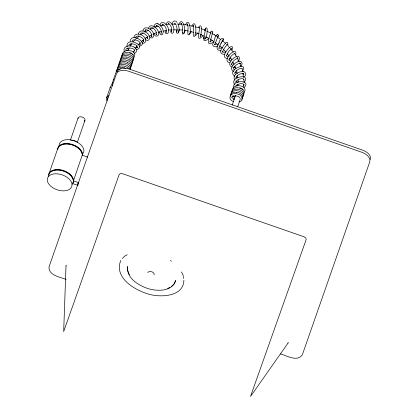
<?xml version="1.0" encoding="UTF-8"?>
<svg xmlns="http://www.w3.org/2000/svg" width="418" height="418" viewBox="0 0 418 418"><rect width="100%" height="100%" fill="white"/><g stroke="black" fill="none" stroke-linecap="round" stroke-linejoin="round"><path stroke-width="0.63" d="M121.152 57.945C121.581 50.468 136.973 54.617 132.72 61.153M144.905 32.118L145.37 29.798L145.056 30.086C147.152 28.33 152.471 32.954 151.598 35.901L151.379 36.288L151.677 35.938L151.353 36.22L151.917 36.183L151.389 35.546M138.421 34.166C139.126 28.351 147.392 31.423 148.912 35.232C151.248 37.427 148.531 42.49 145.772 39.715M140.396 34.161C140.161 30.864 148.709 34.694 147.606 38.482L147.34 38.79L147.638 38.44L147.23 38.67L147.685 38.534L146.692 37.745M120.118 60.918C119.95 57.841 123.671 56.618 126.173 57.026M133.07 54.481L133.117 54.889L131.66 53.206L129.575 52.616M119.088 63.891C119.59 56.487 134.831 60.547 130.672 67.11M220.845 50.787C219.936 53.023 222.533 54.68 224.534 54.22M216.388 35.41L216.19 35.906M133.948 37.489C134.8 31.345 144.043 34.537 145.396 38.926C146.817 41.152 144.241 44.71 141.854 42.688M118.048 66.854C118.67 60.14 131.691 62.669 130.311 69.059M171.056 30.18C169.347 33.675 174.181 34.715 173.752 30.728C175.241 26.794 168.438 17.232 166.176 24.202M214.685 44.799L218.238 35.796L217.658 36.293M238.412 81.301L238.359 81.745L238.077 79.869M244.06 82.006L243.736 79.08M232.392 90.121C232.701 82.952 248.569 85.241 244.342 92.122M154.216 274.804C154.446 271.893 149.346 270.127 147.721 272.546M370.547 159.577C371.518 154.848 366.555 151.598 362.719 150.182L129.261 69.059C125.363 67.794 119.454 67.267 117.27 71.567M112.374 83.088L113.132 80.987M113.409 80.115L114.156 78.014M116.497 71.212C116.476 68.202 120.065 67.131 122.547 67.47M120.63 59.335C121.288 52.078 136.211 56.022 132.287 62.575M231.358 93.094C231.959 85.899 246.704 89.598 243.104 96.156M72.058 184.479L71.802 186.548L70.715 188.33A12.859 7.879 19.1 0 1 50.557 186.005A12.859 7.879 19.1 0 1 54.821 173.815A12.859 7.879 19.1 0 1 72.058 184.479A12.859 7.879 19.1 0 0 63.583 171.051A12.859 7.879 19.1 0 0 48.582 176.339M78.673 182.906A5.204 3.187 19.1 0 1 78.897 182.755L73.458 180.863L82.403 154.613A12.859 7.879 19.1 0 0 70.177 144.341A12.859 7.879 19.1 0 0 57.616 149.247M243.804 79.807L243.887 79.242C242.059 77.064 234.55 80.637 235.893 82.727M130.139 41.335C131.205 31.559 149.733 43.822 139.194 46.241M132.13 41.319C131.639 38.101 141.289 40.483 140.208 44.083L139.952 44.423L140.26 44.099L139.346 44.198M116.099 71.771C116.627 69.895 118.728 69.069 120.515 68.933M237.649 85.789L237.863 84.509M243.213 86.975L243.637 84.493M240.063 63.609L240.042 63.013L240.381 63.322L239.984 63.249C237.194 63.724 233.84 66.467 233.453 68.766L234.587 69.978M142.946 30.801C144.058 24.416 152.857 29.391 153.484 33.806C155.052 36.591 151.013 40.133 149.581 36.408M235.695 86.03L237.429 84.54L240.946 83.574L242.936 83.799L244.023 84.77L243.814 84.19L243.934 85.183L243.239 85.732M237.591 57.757L237.565 58.186M128.979 45.593C128.478 45.452 130.703 42.542 131.059 44.925M178.481 32.317L178.413 32.635L178.35 31.878M159.932 25.117C161.85 17.964 169.718 26.773 168.444 31.104C168.976 34.866 164.112 34.558 165.277 30.895M161.902 25.393L162.602 24.181L162.163 24.291L162.534 24.234C164.932 25.059 167.404 29.782 166.077 32.327L166.594 32.003M112.724 85.021A6.866 4.211 19.1 0 0 110.598 86.348L106.365 98.559A6.866 4.211 19.1 0 0 107.201 100.921M110.059 87.89L110.247 87.09M154.017 26.559C154.08 24.881 155.559 23.215 157.34 23.695M155.982 26.83L156.484 25.576L156.186 25.895L157.105 25.629L156.468 25.67L158.291 26.303L154.535 27.16M148.468 28.549C149.942 22.196 158.286 28.032 158.391 32.39C160.068 36.491 154.284 37.928 154.279 33.393M150.443 28.879L150.94 27.698C153.213 27.17 157.711 31.711 156.17 34.731L156.452 34.177L156.144 34.6L156.604 34.428M203.921 36.951L205.071 31.841L205.316 28.852L205.484 29.333M205.865 37.406C207.286 35.561 208.582 22.426 204.402 30.195M177.013 30.153C176.375 31.125 176.025 33.895 177.964 33.194C180.095 30.514 178.977 26.438 177.749 23.575M178.653 31.674L179.254 29.626M227.888 44.836C228.291 37.16 220.84 49.125 220.772 50.98M111.967 83.642L112.682 82.403M172.394 23.57C172.394 20.9 175.816 19.892 177.033 22.384M174.311 24.113L174.599 23.168M178.914 24.113C182.551 15.926 186.376 30.164 184.014 33.294L184.009 32.776M48.99 173.841L57.851 148.238M70.381 140.249L78.088 117.986M77.246 142.637L84.958 120.374M120.802 260.377C113.508 278.017 135.51 290.656 149.639 294.413C161.421 297.532 183.46 296.592 183.904 280.3M232.236 105.012L235.606 95.273M237.701 106.689L240.251 99.332M185.367 24.866C189.265 16.396 191.601 31.418 189.521 34.124L189.5 33.607M187.259 25.441L187.52 24.683M115.598 73.155L117.233 71.227M191.852 26.068C195.87 17.979 196.821 32.928 194.95 35.133L194.913 35.008M114.569 76.118L115.185 75.047M185.294 30.498C179.959 41.262 184.239 24.908 181.072 23.57L180.78 23.398L181.307 23.507M218.53 43.791C216.315 46.058 216.169 51.44 220.563 50.264M198.503 27.18C203.143 21.459 201.115 35.425 200.206 36.993L200.097 36.622M210.52 32.609L211.529 31.141L212.339 31.266L212.799 31.878L210.05 42.108L210.055 41.831M212.501 32.938L212.48 32.829M106.553 97.76L106.903 97.018A6.866 4.211 19.1 0 1 109.03 95.685M107.928 97.519L107.478 98.8A5.716 3.501 19.1 0 0 107.645 99.777M181.119 23.852L181.323 23.465M217.506 37.751L218.363 35.567L217.804 34.448M218.515 43.822L219.152 42.526M222.742 41.523C225.553 35.697 219.361 38.67 219.136 42.558M235.543 54.983C238.516 44.543 220.49 60.458 229.566 62.705M220.908 43.456L221.545 42.234L218.891 48.206M182.394 32.259L182.379 32.364M127.694 50.777L129.199 48.013M130.102 46.356L131.607 43.592M133.363 52.266L134.601 49.982M135.223 48.843L136.78 45.99L136.545 46.367M221.498 42.322L223.207 39.705L222.538 40.071M168.323 23.946L168.653 23.371L168.37 23.727L168.867 23.601L168.438 23.471C170.993 24.777 172.503 29.344 171.37 31.925L171.667 31.622M191.36 31.69C184.986 41.33 189.751 26.747 187.201 24.129L186.961 23.967L187.52 24.254M115.216 74.362L115.755 73.479M114.083 77.502L114.626 76.614M113.053 80.47L113.597 79.587M111.569 84.849L112.113 83.966M231.959 50.202C235.888 38.597 216.801 58.337 227.894 58.442M131.832 63.985C134.366 60.464 129.381 56.994 126.137 57.02M130.233 68.521C131.822 66.807 130.698 64.1 128.89 63.04M242.539 97.728C246.359 91.166 231.279 87.294 230.851 94.672M129.836 59.993C126.884 57.679 119.71 57.585 119.621 62.501M197.756 32.834C190.148 43.044 194.851 28.591 193.388 25.529L193.137 25.158L193.696 25.639M243.433 74.665L243.751 73.787L243.809 74.232L243.626 73.725L243.929 74.064L242.968 73.558M122.443 258.533L124.486 256.234L127.255 254.75M200.776 35.279L201.565 34.407M203.049 35.734C194.997 44.062 200.306 30.054 199.349 27.358L199.642 27.588M243.422 94.907C247.754 88.365 232.288 84.17 231.885 91.704M237.826 60.997C240.872 59.643 239.415 54.596 236.149 56.608C232.607 58.097 226.279 64.393 231.943 67.167M133.06 41.8L135.348 39.647M136.723 38.357L139.011 36.209M140.385 34.913L143.228 32.85M137.924 45.066L140.223 42.908M141.608 41.607L143.907 39.444M171.38 286.56L174.05 284.094L175.638 280.488C172.294 291.67 157.69 291.403 148.51 288.754C138.802 285.661 126.22 278.231 127.626 266.465L127.673 270.545M240.35 66.237C244.201 64.267 240.961 59.11 237.497 61.927C233.975 63.191 228.552 68.954 233.672 71.744M242.189 71.525C250.032 60.62 225.469 69.947 234.796 76.233M131.106 65.683C132.506 64.44 132.192 62.193 130.954 60.944M206.283 37.954L207.171 37.207M208.525 38.681C207.396 39.794 204.637 41.889 203.477 39.741M241.803 99.421C244.87 96.056 239.702 92.106 236.363 92.226M133.138 59.722C137.773 53.175 121.868 48.901 121.701 56.555M287.835 343.032L288.31 342.687L250.502 396.489L306.201 239.488L305.819 237.978L304.048 236.792L122.547 173.721L120.421 173.554L119.182 174.505L63.672 331.573L66.028 265.446L66.18 266.015M244.112 87.534C252.07 79.619 230.877 79.707 233.881 88.093M212.522 40.311L209.899 41.706M213.697 41.92C204.224 48.211 210.05 35.828 210.865 31.846L210.86 32.364M133.985 56.9C138.698 50.176 122.27 47.6 122.197 54.977M244.096 82.257C252.017 72.873 228.312 76.635 234.859 84.833M145.286 38.148L144.947 38.357L147.805 36.92M243.715 76.912C246.474 76.003 246.343 71.551 243.151 71.582M177.002 31.454L176.548 32.014L177.138 29.203L176.406 25.519M216.514 44.329L214.46 44.71M217.47 46.069C215.129 48.133 211.127 45.823 213.206 42.887C214.967 40.656 214.575 34.751 217.846 34.469M144.926 31.993L148.317 30.289M150.01 29.432L153.401 27.729M148.949 36.345L151.802 34.908M152.946 34.333L156.374 32.609M167.613 288.446L169.828 287.464M222.193 47.615L220.056 48.342L218.719 48.039M142.533 40.64L143.301 41.345L143.708 41.068L143.405 41.403L143.651 41.048C144.753 37.254 134.33 33.529 135.991 38.482M240.256 98.643C239.838 94.614 228.975 95.346 232.366 98.512M134.648 53.316C137.538 52.339 136.717 48.091 134.188 47.13M161.458 32.933L160.972 33.241L161.202 32.87C161.891 30.514 159.848 27.614 158.291 26.303M160.188 25.947L163.96 25.143M165.847 24.735L168.992 24.066M158.27 32.202L161.432 31.528M163.328 31.12L166.484 30.441M168.381 30.039L172.232 29.814M230.788 58.081L229.283 58.379M225.427 52.041L223.384 52.219L222.564 51.759L222.857 52.104L222.637 51.602L224.137 48.54L227.371 44.177L226.869 44.261M234.864 92.2C232.69 92.263 230.025 93.773 230.36 96.25M243.344 71.588C239.153 71.039 231.473 75.344 234.869 80.162M242.221 73.537C239.112 73.667 235.182 76.902 235.987 78.176M130.594 43.953C133.577 43.216 138.029 45.416 137.339 47.521L137.062 47.856L137.402 47.318L136.874 47.845L136.059 47.642M232.225 63.013L233.228 62.888M239.033 101.919C244.572 101.24 241.766 94.087 237.356 93.998C231.4 91.338 226.357 98.883 233.254 101.527M235.726 67.716L233.228 67.57M136.367 49.789C147.528 45.99 125.75 35.744 127.077 46.722M143.75 41.236L143.463 41.283M235.287 92.509L236.442 92.519M171.573 24.108L176.088 24.192M178.026 24.228L181.898 24.296M183.189 24.322L188.194 25.216M173.527 29.835L177.41 29.908M178.7 29.929L182.582 29.997M242.069 73.531L243.161 73.563M133.823 51.466L134.465 50.97C135.892 47.767 123.874 46.414 126.111 50.714M228.061 56.446L226.765 56.2L226.29 55.406L226.331 55.84L228.771 51.32L231.744 48.451L231.039 48.289M122.782 67.69L123.974 67.909M239.801 87.827L241.912 88.459L243.26 89.781M230.971 60.986L229.519 60.547L228.923 59.649L229.017 60.056C229.2 57.867 232.596 54.319 234.545 53.405L234.388 53.253M235.062 72.324L236.504 72.638M189.427 25.508L193.806 26.538M195.619 26.961L199.334 27.834M184.38 30.138L188.199 31.036M189.981 31.454L193.753 32.343M195.587 32.771L199.234 33.9M236.457 77.131L237.946 77.56M158.171 23.946C161.646 25.676 164.567 30.42 162.701 34.208C161.207 36.214 159.253 33.403 159.619 31.752M157.142 23.638L158.338 23.993M134.303 47.187C130.97 44.512 122.401 45.761 124.219 51.372M82.32 155.261L87.764 157.152M66.107 279.438C60.354 277.029 48.295 275.525 49.037 266.836L116.528 73.699C118.717 69.398 124.627 69.926 128.519 71.191L361.978 152.314C365.818 153.735 370.782 156.985 369.81 161.709L302.313 354.845C297.292 362.275 286.644 355.546 280.468 353.926M127.547 62.266C124.606 60.714 118.54 61.101 118.587 65.469M124.047 67.742L125.525 68.275M238.082 82.315L235.935 81.17M214.23 34.668L216.393 36.282M201.089 28.513L205.703 30.676M206.858 31.214L210.886 33.1M211.947 33.597L214.34 34.72M200.379 34.438L204.449 36.345M205.551 36.857L209.084 38.513M210.244 39.057L213.87 41.513M127.511 62.46L128.509 63.013M233.139 99.181L234.117 99.73M214.685 44.768L214.518 44.627M232.701 65.307C231.567 64.529 231.802 64.947 231.473 63.923L231.551 64.335C231.88 62.104 234.994 59.063 237.732 58.186L238.072 58.238L237.549 57.987M237.152 84.331L238.103 85.006M217.423 37.066L220.505 39.412M222.047 40.588L225.647 43.326M214.899 42.296L218.504 45.039M219.534 45.823L222.627 48.174M233.829 96.657L234.749 97.357M170.424 260.498L171.411 261.255M233.234 98.193L234.169 98.92M129.658 60.108L130.463 60.809M235.36 74.169C232.638 72.68 239.404 67.669 241.912 68.505L241.996 68.813M128.399 68.442C125.74 65.124 117.16 64.513 117.05 70.015M233.443 95.879L234.164 96.673M227.084 44.606L229.545 47.579M230.37 48.566L233.239 52.036M234.472 53.525L236.651 56.655M223.452 49.172L225.924 52.161M227.162 53.656L229.226 56.148M230.464 57.642L231.833 59.8M232.883 97.326L232.298 95.816M175.398 23.507L175.936 24.416M127.495 48.143L128.154 49.444M181.459 271.925L183.413 275.953M237.184 57.804L239.059 61.822M239.598 62.966L241.207 66.415M232.915 62.12L234.002 64.44M234.811 66.18L235.893 68.5M127.882 271.083L129.35 274.83M129.988 69.247C129.105 63.771 118.106 62.151 117.547 68.432M242.147 68.505L242.612 71.619M242.895 73.484L243.454 77.215M236.666 70.49L237.137 73.615M237.419 75.491L237.795 77.994M138.478 35.849L138.604 36.763M183.486 276.575L183.695 278.435M52.328 171.019A12.284 7.529 19.1 0 1 64.372 171.234A12.284 7.529 19.1 0 1 72.8 179.066M57.726 149.346A12.859 7.879 19.1 0 1 71.138 144.106A12.859 7.879 19.1 0 1 82.435 155.762M59.069 146.044A12.859 7.879 19.1 0 1 73.275 140.495A12.859 7.879 19.1 0 1 83.177 153.349M48.749 174.849A12.859 7.879 19.1 0 1 61.315 169.943A12.859 7.879 19.1 0 1 73.537 180.215L73.281 182.285L72.533 183.507L77.973 185.399A5.204 3.187 19.1 0 1 78.302 183.267M59.957 145.934A12.284 7.529 19.1 0 1 72.627 144.926A12.284 7.529 19.1 0 1 81.928 153.568M78.014 118.571A3.637 2.226 19.1 0 1 82.701 117.249A3.637 2.226 19.1 0 1 84.128 121.262M71.488 140.317A3.637 2.226 19.1 0 1 76.342 142.005M77.821 184.824A5.716 3.501 19.1 0 1 78.422 183.11M205.421 37.913A0.998 0.841 14.4 0 1 204.956 39.062A0.998 0.841 14.4 0 1 203.618 38.466A0.998 0.841 14.4 0 1 204.313 37.421M205.489 37.981A0.998 0.695 17.4 0 1 204.987 38.837A0.998 0.695 17.4 0 1 203.702 38.273A0.998 0.695 17.4 0 1 204.198 37.416M222.695 51.822L222.731 51.414L222.695 51.822"/></g></svg>
